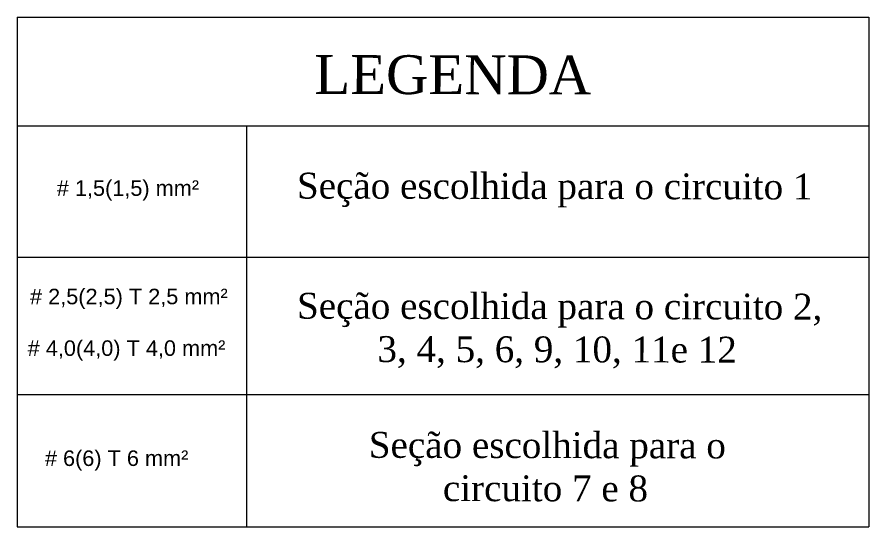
# Model space of a CAD drawing. Header units: millimetres. Extents: x 1661 to 4469, y 2272 to 4832.
# Drawn here: x 1725.78 to 1748.73, y 2417.21 to 2430.94 of the extents above; entities that cross this region are included whole.
import ezdxf

# ---------------------------------------------------------------- set-up
doc = ezdxf.new("R2010")
doc.units = ezdxf.units.MM
doc.header["$LTSCALE"] = 0.25
doc.styles.get("Standard").update_dxf_attribs({"font": 'arial.ttf'})

msp = doc.modelspace()

# ---------------------------------------------------------------- linework, layer by layer
at = {"lineweight": 0}
for p, q in [((1725.78, 2430.937), (1725.78, 2428.012)), ((1725.78, 2430.937), (1748.728, 2430.937)), ((1748.728, 2430.937), (1748.728, 2428.012)), ((1725.78, 2428.012), (1747.911, 2428.012)), ((1725.78, 2428.012), (1725.78, 2417.209)), ((1731.962, 2428.012), (1731.962, 2417.209)), ((1747.911, 2428.012), (1748.728, 2428.012)), ((1748.728, 2428.012), (1748.728, 2417.209)), ((1725.78, 2424.475), (1747.911, 2424.475)), ((1747.911, 2424.475), (1748.728, 2424.475)), ((1725.78, 2420.772), (1747.911, 2420.772)), ((1747.911, 2420.772), (1748.728, 2420.772)), ((1725.78, 2417.209), (1747.911, 2417.209)), ((1747.911, 2417.209), (1748.728, 2417.209))]:
    msp.add_line(p, q, dxfattribs=at)

# ---------------------------------------------------------------- texts
at = {"lineweight": 0, "attachment_point": 1, "rotation": 359.8987}
for s, width, heights, insert, char_height in [('{\\fTimes New Roman|b0|i0|c0|p18;LEGENDA}', 1.36114, [0], (1733.791, 2429.914), 1.04563), ('\\pi0.32254;{\\fTimes New Roman|b0|i0|c0|p18;Seção escolhida para o circuito 1}', 14.03042, [2.607], (1732.998, 2426.748), 0.69708), ('\\pi0.19476;{\\fTimes New Roman|b0|i0|c0|p18;Seção escolhida para o circuito 2, \\P\\pi2.3634;3, 4, 5, 6, 9, 10, 11e 12}', 14.10555, [3.621], (1733.128, 2423.514), 0.69708), ('\\pi1.258;{\\fTimes New Roman|b0|i0|c0|p18;Seção escolhida para o \\P\\pi3.2556;circuito 7 e 8}', 11.8184, [2.661], (1733.998, 2419.771), 0.69708)]:
    msp.add_mtext_dynamic_manual_height_columns(s, width=width, gutter_width=1.899, heights=heights, dxfattribs=dict(at, insert=insert, char_height=char_height))
at = {"color": 3, "lineweight": 0, "char_height": 0.41825, "attachment_point": 1, "rotation": 0.0198}
for s, width, heights, insert in [('# 1,5(1,5) mm²', 4.92763, [1.22], (1726.851, 2426.541)), ('# 2,5(2,5) T 2,5 mm²', 5.89752, [0.702], (1726.13, 2423.622)), ('# 4,0(4,0) T 4,0 mm²', 5.71668, [0.702], (1726.067, 2422.232)), ('# 6(6) T 6 mm²', 4.80644, [0.654], (1726.531, 2419.269))]:
    msp.add_mtext_dynamic_manual_height_columns(s, width=width, gutter_width=12.5, heights=heights, dxfattribs=dict(at, insert=insert))

doc.saveas('drawing.dxf')
